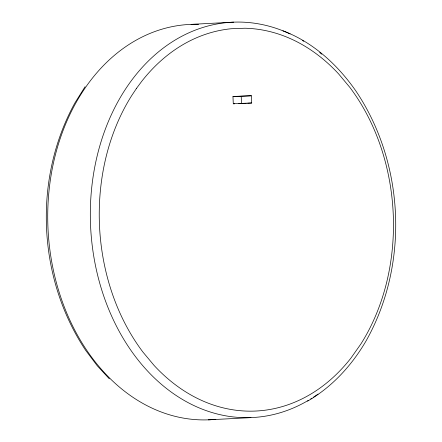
<?xml version="1.0" encoding="UTF-8"?>
<svg xmlns="http://www.w3.org/2000/svg" width="442" height="442" viewBox="0 0 442 442"><rect width="100%" height="100%" fill="white"/><g stroke="black" fill="none" stroke-linecap="round" stroke-linejoin="round"><path stroke-width="0.66" d="M85.057 86.726L74.864 102.997C33.001 179.032 37.576 278.173 85.66 350.335L97.24 365.744L109.301 378.794M307.533 401.148C332.478 386.722 352.362 364.788 366.639 339.931L367.136 339.003C408.999 262.968 404.424 163.827 356.34 91.665L355.76 90.814C337.605 64.742 312.997 42.139 282.946 30.829M191.066 24.376L233.669 22.161M233.011 96.599L251.393 95.759L251.708 103.003L247.63 103.218M238.785 103.638L246.271 103.284M208.331 419.839L250.934 417.624M251.393 95.759L232.962 96.461L233.277 103.699L251.708 103.003M233.326 103.842L234.691 103.793M241.199 96.29L241.52 103.533M308.472 400.297A197.928 151.838 87 0 1 90.643 227.282A197.928 151.838 87 0 1 290.129 33.929M302.582 40.553A197.928 151.838 87 0 1 303.742 41.255M319.665 52.487A197.928 151.838 87 0 1 321.726 54.178M318.019 394.087A197.928 151.838 87 0 1 313.571 397.12M311.881 398.209A197.928 151.838 87 0 1 310.754 398.922M215.829 419.314A197.928 151.838 87 0 1 47.963 227.845A197.928 151.838 87 0 1 198.585 24.332M136.584 88.256L131.733 95.538A192.447 147.634 87 0 0 109.257 145.291A190.115 145.849 87 0 0 102.98 171.618A192.253 147.484 87 0 0 99.246 216.215A190.574 146.197 87 0 0 100.914 243.222A192.259 147.49 87 0 0 110.102 286.93A190.104 145.838 87 0 0 116.191 304.179A192.447 147.634 87 0 0 142.932 352.07L154.131 365.479A192.447 147.634 87 0 0 192.999 396.126A190.082 145.821 87 0 0 213.409 405.038A192.253 147.49 87 0 0 247.791 411.132A190.601 146.219 87 0 0 268.498 409.712A192.259 147.49 87 0 0 301.842 398.971A190.099 145.832 87 0 0 314.925 391.518A192.452 147.639 87 0 0 350.987 358.037L360.987 343.821A192.441 147.634 87 0 0 383.457 294.074A190.121 145.849 87 0 0 389.739 267.747A192.264 147.495 87 0 0 393.468 223.149A190.563 146.192 87 0 0 391.8 196.143A192.253 147.484 87 0 0 382.617 152.429A190.121 145.849 87 0 0 376.523 135.18A192.447 147.639 87 0 0 349.782 87.295L338.583 73.88A192.469 147.65 87 0 0 299.72 43.239A190.165 145.888 87 0 0 279.311 34.321A192.049 147.33 87 0 0 244.929 28.227L231.094 28.747A192.049 147.33 87 0 0 190.878 40.388A190.165 145.882 87 0 0 177.789 47.841A192.469 147.65 87 0 0 141.727 81.328L136.584 88.256"/></g></svg>
